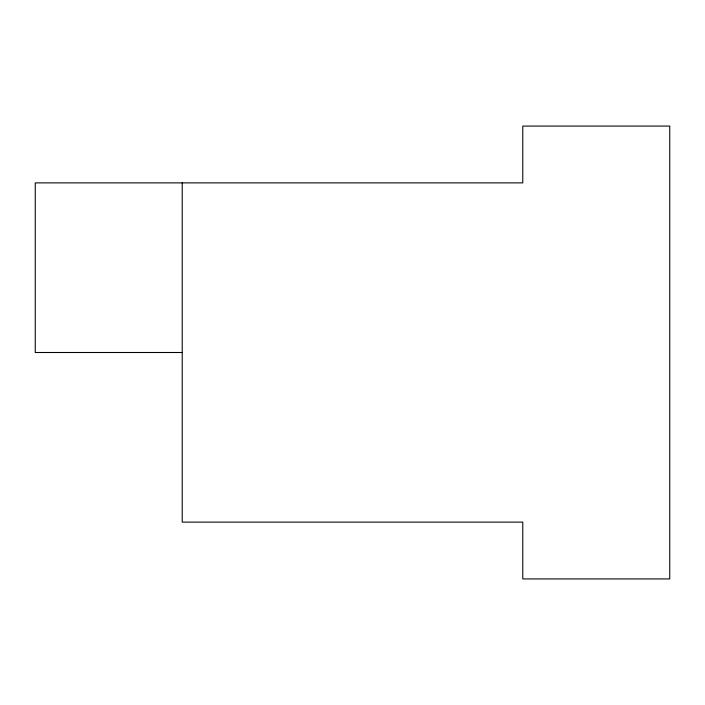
<?xml version="1.0" encoding="UTF-8"?>
<svg xmlns="http://www.w3.org/2000/svg" width="705" height="705" viewBox="0 0 705 705"><rect width="100%" height="100%" fill="white"/><g stroke="black" fill="none" stroke-linecap="round" stroke-linejoin="round"><path stroke-width="1.06" d="M182.225 352.5L35.25 352.5L35.25 182.886L522.775 182.886L522.775 126.072L669.75 126.072L669.75 578.928L522.775 578.928L522.775 522.114L182.225 522.114L182.225 182.886"/></g></svg>
